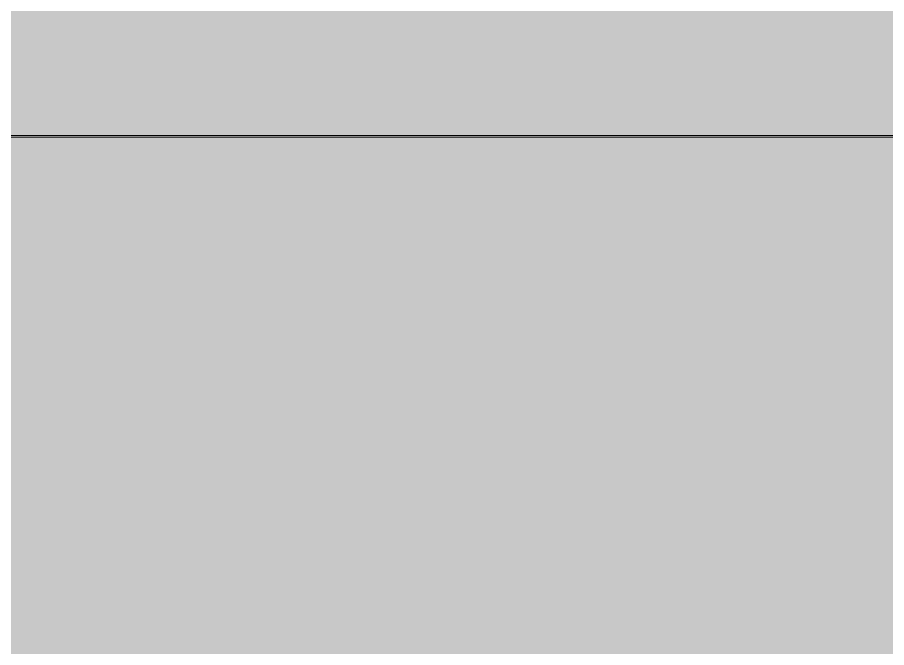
# Model space of a CAD drawing. Header units: inches. Extents: x -4250 to -935, y 9756 to 12395.
# Drawn here: x -3251.7 to -3150.1, y 10782.6 to 10856.3 of the extents above; entities that cross this region are included whole.
import ezdxf

# ---------------------------------------------------------------- set-up
doc = ezdxf.new("R2010")
doc.units = ezdxf.units.IN
doc.header["$MEASUREMENT"] = 0
doc.layers.add('A-ROOF-1', color=8, linetype='Continuous', lineweight=5)
doc.layers.add('A-WALL-2', color=113, linetype='Continuous', lineweight=9)

# ---------------------------------------------------------------- blocks, each defined once
blk = doc.blocks.new('Basic Wall _ EXT - FIBER CEMENT - SMALL - ___-2145933-FLOOR PLAN - ROOF')
at = {"layer": 'A-WALL-2'}
for points in [[(-2756.42, 10842.51), (-2076.79, 10842.52), (-2061.36, 10857.95), (-3393.48, 10857.95), (-3408.93, 10842.51), (-2764.8, 10842.51)], [(-2429.63, 10842.29), (-2076.99, 10842.32), (-2076.86, 10842.51), (-3408.93, 10842.51), (-3409.12, 10842.29), (-2446.39, 10842.29)]]:
    blk.add_hatch(color=256, dxfattribs=at).paths.add_polyline_path(points, flags=0)
for p, q in [((-2076.8, 10842.51), (-3408.93, 10842.51)), ((-3409.15, 10842.29), (-2077.02, 10842.29))]:
    blk.add_line(p, q, dxfattribs=at)

msp = doc.modelspace()

# ---------------------------------------------------------------- hatches: boundary and pattern name
at = {"layer": 'A-ROOF-1'}
msp.add_hatch(color=256, dxfattribs=at).paths.add_polyline_path([(-3587.87, 9989.8), (-3537.29, 9989.8), (-3420.44, 10117.7), (-3310.15, 9989.8), (-3272.56, 9989.8), (-3114.24, 10117.7), (-2968.4, 9989.8), (-2926.26, 9989.8), (-2771.02, 10117.7), (-2651.58, 9989.8), (-2619.83, 9989.8), (-2512.41, 10117.7), (-2391.19, 9989.8), (-2337.64, 9989.8), (-2077.53, 10117.03), (-2077.49, 10791.55), (-2077.03, 10828.2), (-2077.02, 10842.29), (-3407.67, 10842.29), (-3407.67, 10452.04), (-3268.55, 10452.04), (-3268.55, 10470.04), (-3208.07, 10470.04), (-3208.07, 10452.04), (-3085.37, 10452.04), (-3085.37, 10470.04), (-3024.9, 10470.04), (-3024.9, 10452.04), (-2779.97, 10452.04), (-2779.97, 10470.04), (-2649.47, 10470.04), (-2649.47, 10452.04), (-2506.29, 10452.04), (-2492.69, 10465.64), (-2442.84, 10415.79), (-2492.69, 10365.94), (-2506.29, 10379.54), (-2522.7, 10379.54), (-2522.7, 10261.59), (-2639.95, 10261.59), (-2639.95, 10379.54), (-2736.67, 10379.54), (-2736.67, 10361.54), (-2797.15, 10361.54), (-2797.15, 10379.54), (-3071.87, 10379.54), (-3071.87, 10361.54), (-3202.37, 10361.54), (-3202.37, 10379.54), (-3407.67, 10379.54), (-3407.67, 10350.34), (-3490.62, 10350.34), (-3489.62, 10351.34), (-3851.11, 10351.34), (-3851.11, 10117.04), (-3590.33, 9989.8)], flags=0)

# ---------------------------------------------------------------- block references
at = {"layer": 'A-WALL-2'}
msp.add_blockref('Basic Wall _ EXT - FIBER CEMENT - SMALL - ___-2145933-FLOOR PLAN - ROOF', (0, 0), dxfattribs=at)

doc.saveas('drawing.dxf')
